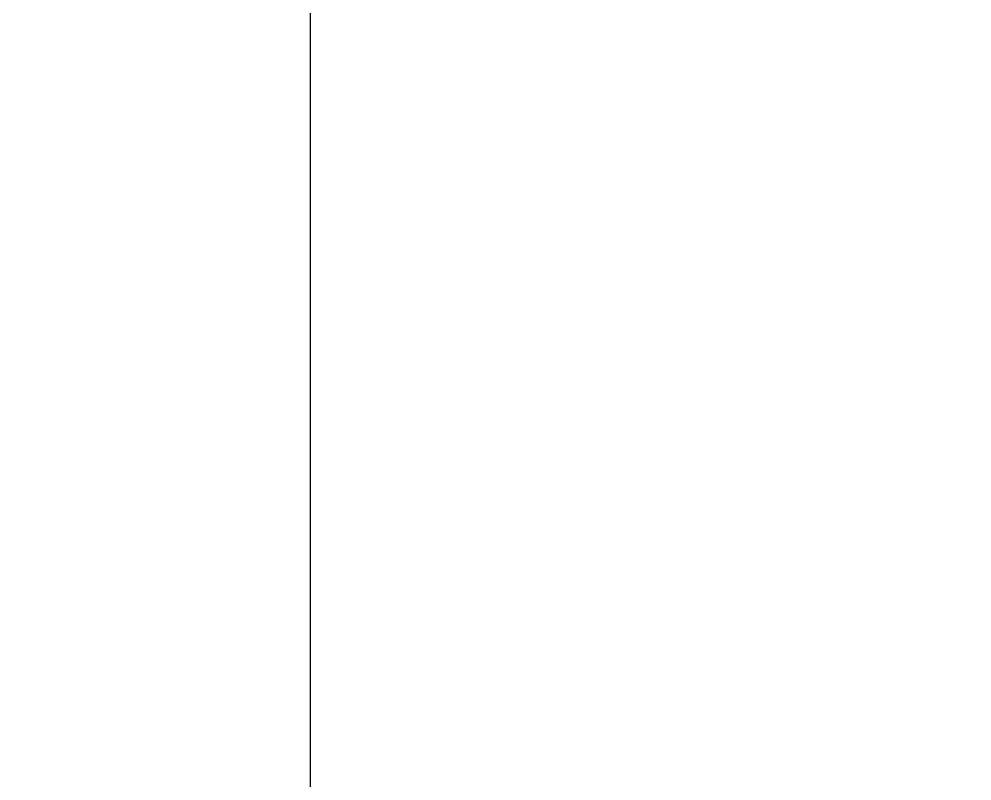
# Model space of a CAD drawing. Header units: millimetres. Extents: x 1073475 to 2890243, y -1340830 to -367733.
# Drawn here: x 2710092 to 2721686, y -386272 to -377002 of the extents above; entities that cross this region are included whole.
import ezdxf
from ezdxf.enums import TextEntityAlignment as Align
from ezdxf.xclip import XClip

# ---------------------------------------------------------------- set-up
doc = ezdxf.new("R2010")
doc.units = ezdxf.units.MM
doc.header["$LTSCALE"] = 50
doc.header["$XCLIPFRAME"] = 2
for name, color, linetype in [('TEX', 3, 'Continuous'), ('TEXT', 3, 'Continuous'), ('연속지적도', 32, 'Continuous'), ('화단경계', 3, 'Continuous')]:
    doc.layers.add(name, color=color, linetype=linetype)
doc.styles.add('RXHG', font='arial.ttf')

# ---------------------------------------------------------------- blocks, each defined once
blk = doc.blocks.new('A$405090834614')
at = {"layer": '연속지적도', "color": 251}
blk.add_line((188497, 68694), (179669, 151974), dxfattribs=at)
at = {"layer": '화단경계', "color": 251}
for p, q in [((184755, 105082), (188730, 67509)), ((191311, 67731), (188435, 94548))]:
    blk.add_line(p, q, dxfattribs=at)
blk = doc.blocks.new('dbox')
at = {"layer": 'TEXT', "color": 7}
blk.add_line((84100, 59400), (84100, 0), dxfattribs=at)
at = {"layer": 'TEX', "color": 6, "linetype": 'Continuous', "style": 'RXHG', "width": 1}
for tag, p in [('일자', (76628.3, 15972.4)), ('축척', (76628.3, 13925.1)), ('설계번호', (76684.3, 12170.1))]:
    blk.add_attdef(tag, p, '', height=300, dxfattribs=at)
at = {"layer": 'TEX', "color": 7, "linetype": 'Continuous', "style": 'RXHG', "width": 1}
blk.add_attdef('파일명', (81840.5, 4452.6), '', height=300, rotation=90, dxfattribs=at)
at = {"layer": 'TEX', "linetype": 'Continuous', "style": 'RXHG', "width": 1}
for tag, p in [('도면명-1', (77798.6, 3389.4)), ('도면명-2', (77798.6, 2661.9))]:
    blk.add_attdef(tag, text='', height=400, dxfattribs=at).set_placement(p, align=Align.CENTER)

msp = doc.modelspace()

# ---------------------------------------------------------------- block references
at = {"xscale": 1.5, "yscale": 1.5, "zscale": 1.5}
msp.add_blockref('dbox', (2587482.7, -456833.1), dxfattribs=at)
ref = msp.add_blockref('A$405090834614', (2768864.3, -577934.3), dxfattribs=dict(rotation=83.9464212542183))
XClip(ref).set_block_clipping_path([(104661.0409256864, 187029.200860789), (115795.371209384, 82037.659728932), (199028.6359362481, 90864.5294945205), (187894.3056525505, 195856.0706263776)])

doc.saveas('drawing.dxf')
